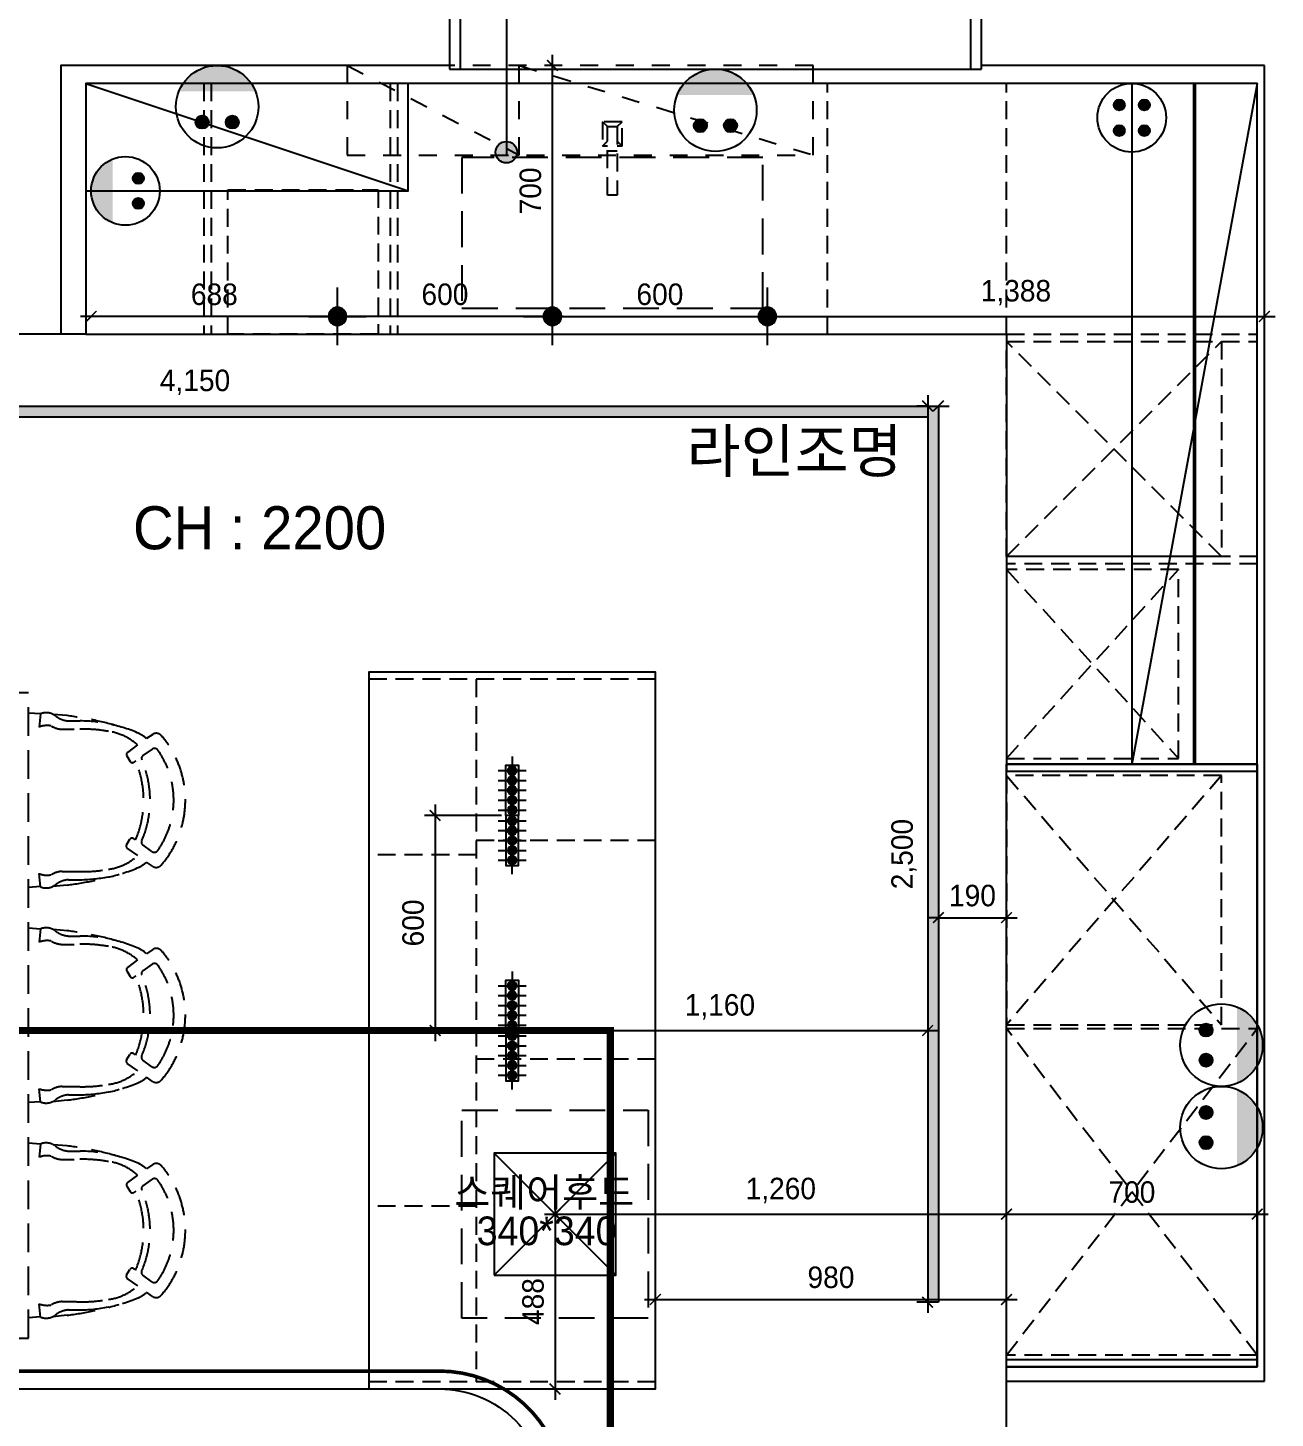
# Model space of a CAD drawing. Header units: millimetres. Extents: x 236955 to 308542, y 30900 to 88969.
# Drawn here: x 296113 to 299595, y 67677 to 71556 of the extents above; entities that cross this region are included whole.
import ezdxf

# ---------------------------------------------------------------- set-up
doc = ezdxf.new("R2010")
doc.units = ezdxf.units.MM
doc.header["$LTSCALE"] = 100
doc.header["$PDMODE"] = 3
for name, pattern in [('DASHED', [0.75, 0.5, -0.25]), ('DASHEDX2', [1.5, 1, -0.5]), ('DH-HID2', [1.2, 0.8, -0.4]), ('HID', [2.3, 1.5, -0.8]), ('HID2', [1, 0.5, -0.5])]:
    doc.linetypes.add(name, pattern=pattern)
doc.layers.get('DEFPOINTS').update_dxf_attribs({"color": 248})
for name, color, linetype in [('0-ELC TEXT', 7, 'Continuous'), ('06-FUR', 6, 'Continuous'), ('06-LIGHT', 4, 'Continuous'), ('07-DIM WAL', 5, 'Continuous'), ('3.기호.계단선', 30, 'Continuous'), ('CEIL-LIGHT', 7, 'Continuous'), ('CO-BATH', 6, 'Continuous'), ('F-WALL1', 2, 'Continuous'), ('F-WIN', 4, 'Continuous'), ('FIN', 7, 'Continuous'), ('FU-FURM', 251, 'DH-HID2'), ('FUR', 8, 'DASHED'), ('RC-LIGHT', 7, 'Continuous'), ('설비', 140, 'Continuous')]:
    doc.layers.add(name, color=color, linetype=linetype)
doc.styles.add('HY 울릉도 L', font='')
doc.styles.add('코레일둥고', font='Korail_Round_Gothic_Medium.ttf')
doc.styles.get('HY 울릉도 L').set_extended_font_data('HY울릉도L')
doc.dimstyles.new('30', dxfattribs={"dimscale": 30, "dimtxt": 2, "dimasz": 1, "dimexe": 1, "dimexo": 1, "dimgap": 1, "dimtad": 1, "dimdec": 0, "dimrnd": 0.05, "dimdsep": 46, "dimlunit": 6, "dimtxsty": 'HY 울릉도 L', "dimblk": 'ARCHTICK', "dimcen": 2.5, "dimdle": 1, "dimclrd": 133, "dimclre": 133, "dimclrt": 30, "dimadec": 0, "dimazin": 0, "dimtfac": 1, "dimtdec": 0, "dimtix": 1, "dimtmove": 2, "dimatfit": 3, "dimldrblk": 'ARCHTICK', "dimfxl": 1, "dimlwd": -1, "dimlwe": -1, "dimarcsym": 0})

# ---------------------------------------------------------------- blocks, each defined once
blk = doc.blocks.new('flooor')
at = {"layer": '3.기호.계단선', "linetype": 'HID2'}
blk.add_lwpolyline([(271204.6, 71450.5), (271204.6, 71200.5), (272504.6, 71200.5), (272504.6, 71450.5), (271204.6, 71450.5), (271684.6, 71200.5), (271684.6, 71450.5), (272504.6, 71200.5)], dxfattribs=at)
at = {"layer": 'F-WALL1'}
for p, q in [((272974.6, 71450.5), (272974.6, 72065.5)), ((273764.6, 71450.5), (272974.6, 71450.5)), ((273764.6, 67780.5), (273764.6, 71450.5)), ((273044.6, 67625.5), (273044.6, 67780.5)), ((273044.6, 67780.5), (273764.6, 67780.5))]:
    blk.add_line(p, q, dxfattribs=at)
blk.add_lwpolyline([(271489.6, 71790.5), (271489.6, 71450.5), (270404.6, 71450.5), (270404.6, 70700.5), (270134.6, 70700.5), (270134.6, 71790.5)], close=True, dxfattribs=at)
at = {"layer": 'F-WIN'}
for p, q in [((271489.6, 71670.5), (271489.6, 71440.5)), ((271519.6, 71670.5), (271519.6, 71440.5)), ((272944.6, 71440.5), (272944.6, 71670.5)), ((272974.6, 71440.5), (272974.6, 71670.5)), ((271489.6, 71440.5), (272974.6, 71440.5))]:
    blk.add_line(p, q, dxfattribs=at)
blk = doc.blocks.new('vjswjdjeh')
at = {"layer": '06-FUR', "color": 8}
for points in [[(333463.2, 64148), (336033.2, 64148), (336033.2, 62949), (336733.2, 62949), (336733.2, 64848), (333463.2, 64848), (333463.2, 64148)], [(333463.2, 64848), (333463.2, 64548), (334363.2, 64548), (334363.2, 64848), (333463.2, 64848), (334363.2, 64548)], [(336732.7, 64848), (336382.7, 64848), (336382.7, 62949), (336732.7, 62949), (336732.7, 64848), (336382.7, 62949)], [(336733.2, 61268), (336033.2, 61268), (336033.2, 62949), (336733.2, 62949), (336733.2, 61268)]]:
    blk.add_lwpolyline(points, dxfattribs=at)
at = {"layer": '06-FUR', "color": 8, "linetype": 'DASHEDX2'}
for points in [[(334513.2, 64221.1), (335353.2, 64221.1), (335353.2, 64641.1), (334513.2, 64641.1)], [(334513.2, 61403.7), (334513.2, 61983.7), (335033.2, 61983.7), (335033.2, 61403.7)]]:
    blk.add_lwpolyline(points, close=True, dxfattribs=at)
at = {"layer": '06-FUR', "color": 8}
for points in [[(334253.2, 61206), (335053.2, 61206), (335053.2, 63206), (334253.2, 63206)], [(336733.2, 62929), (336733.2, 62949), (336033.2, 62949), (336033.2, 62929)], [(336733.2, 61288), (336733.2, 61268), (336033.2, 61268), (336033.2, 61288)]]:
    blk.add_lwpolyline(points, close=True, dxfattribs=at)
at = {"layer": 'FIN', "color": 8}
blk.add_lwpolyline([(336033.2, 61228), (336033.2, 61268), (336733.2, 61268), (336733.2, 64848), (333463.2, 64848), (333463.2, 64148), (333393.2, 64148)], dxfattribs=at)
at = {"layer": 'FU-FURM', "color": 8}
for p, q in [((333303.2, 63148), (332403.2, 63148)), ((333303.2, 61348), (333303.2, 63148)), ((333336.6, 63088.9), (333303, 63091.4)), ((333336.6, 63089.3), (333333.4, 63052.5)), ((333410.9, 63084.3), (333372.6, 63087.5)), ((333414.6, 63069.5), (333447.8, 63069.5)), ((333397.2, 63046.1), (333430.4, 63046.1)), ((333650.1, 63032), (333633.1, 63020.1)), ((333607.8, 63002.7), (333579.6, 62981.7)), ((333648.4, 62990.9), (333622.5, 62972.8)), ((333577.6, 62972.1), (333587, 62956.6)), ((333602.7, 62958.1), (333597.3, 62954.4)), ((333577.1, 62724), (333586.5, 62739.4)), ((333602.1, 62737.9), (333596.8, 62741.6)), ((333647.9, 62704.9), (333622.3, 62723.6)), ((333608.4, 62693.8), (333579.1, 62714.3)), ((333336.6, 62606.7), (333333.4, 62643.5)), ((333397.2, 62649.9), (333430.4, 62649.9)), ((333649.6, 62664.1), (333633.1, 62675.6)), ((333336.6, 62607.2), (333303, 62604.7)), ((333410.9, 62611.7), (333369.9, 62607.2)), ((333414.6, 62626.5), (333447.8, 62626.5)), ((333336.6, 62488.9), (333303, 62491.4)), ((333336.6, 62489.3), (333333.4, 62452.5)), ((333410.9, 62484.3), (333372.6, 62487.5)), ((333397.2, 62446.1), (333430.4, 62446.1)), ((333414.6, 62469.5), (333447.8, 62469.5)), ((333650.1, 62432), (333633.1, 62420.1)), ((333577.6, 62372.1), (333587, 62356.6)), ((333607.8, 62402.7), (333579.6, 62381.7)), ((333648.4, 62390.9), (333622.5, 62372.8)), ((333602.7, 62358.1), (333597.3, 62354.4)), ((333577.1, 62124), (333586.5, 62139.4)), ((333602.1, 62137.9), (333596.8, 62141.6)), ((333608.4, 62093.8), (333579.1, 62114.3)), ((333647.9, 62104.9), (333622.3, 62123.6)), ((333649.6, 62064.1), (333633.1, 62075.6)), ((333336.6, 62006.7), (333333.4, 62043.5)), ((333397.2, 62049.9), (333430.4, 62049.9)), ((333414.6, 62026.5), (333447.8, 62026.5)), ((333336.6, 62007.2), (333303, 62004.7)), ((333410.9, 62011.7), (333369.9, 62007.2)), ((333336.6, 61888.9), (333303, 61891.4)), ((333336.6, 61889.3), (333333.4, 61852.5)), ((333410.9, 61884.3), (333372.6, 61887.5)), ((333414.6, 61869.5), (333447.8, 61869.5)), ((333397.2, 61846.1), (333430.4, 61846.1)), ((333650.1, 61832), (333633.1, 61820.1)), ((333607.8, 61802.7), (333579.6, 61781.7)), ((333648.4, 61790.9), (333622.5, 61772.8)), ((333577.6, 61772.1), (333587, 61756.6)), ((333602.7, 61758.1), (333597.3, 61754.4)), ((333577.1, 61524), (333586.5, 61539.4)), ((333608.4, 61493.8), (333579.1, 61514.3)), ((333602.1, 61537.9), (333596.8, 61541.6)), ((333647.9, 61504.9), (333622.3, 61523.6)), ((333649.6, 61464.1), (333633.1, 61475.6)), ((333336.6, 61406.7), (333333.4, 61443.5)), ((333397.2, 61449.9), (333430.4, 61449.9)), ((333336.6, 61407.2), (333303, 61404.7)), ((333410.9, 61411.7), (333369.9, 61407.2)), ((333414.6, 61426.5), (333447.8, 61426.5)), ((332403.2, 61348), (333303.2, 61348))]:
    blk.add_line(p, q, dxfattribs=at)
for centre, radius, start, end in [((333352.6, 63049.6), 42.8, 54.1119, 111.9627), ((333419.8, 63135.6), 66.3, 230.6575, 265.5515), ((333300.3, 62186.7), 904.4, 73.5478, 82.973), ((333442.3, 62639.9), 429.7, 66.7536, 89.259), ((333453, 63135.6), 66.3, 277.6833, 277.6834), ((333355.1, 62997.9), 58.8, 78.2458, 111.6628), ((333401.2, 63112.3), 66.3, 239.0557, 266.5514), ((333454.3, 62643.4), 403.4, 79.6933, 93.4014), ((333506.9, 62891), 150.6, 47.9194, 82.5243), ((333567.1, 62943.8), 100.8, 49.1184, 63.753), ((333660.2, 63016.9), 18.1, 40.7501, 124.0875), ((333465.4, 62848.3), 275.8, 318.9849, 40.9236), ((333655.1, 62981.2), 11.7, 27.6527, 124.5336), ((333465.4, 62848.3), 243.3, 325.1442, 34.746), ((333583.8, 62975.8), 7.23, 124.9997, 211.3075), ((333593.2, 62960.3), 7.23, 211.3071, 304.9997), ((333340.3, 62848.3), 284.4, 337.1404, 22.724), ((333628.3, 62965.1), 9.64, 127.092, 206.3528), ((333358.4, 62848.3), 284.4, 336.6471, 23.3047), ((333583.3, 62720.2), 7.23, 148.6924, 235.0004), ((333592.7, 62735.7), 7.23, 54.9995, 148.6929), ((333628.1, 62731.2), 9.64, 153.6473, 232.908), ((333506.9, 62805), 150.6, 277.4757, 312.378), ((333654.6, 62714.7), 11.7, 235.4666, 332.3478), ((333355.1, 62698.1), 58.8, 248.3372, 281.7542), ((333401.2, 62583.7), 66.3, 93.4486, 120.9443), ((333300.3, 63509.3), 904.4, 277.027, 286.4522), ((333454.3, 63052.6), 403.4, 266.5986, 280.3067), ((333442.3, 63056.2), 429.7, 270.741, 293.2464), ((333567.2, 62751.8), 100.8, 296.247, 310.7292), ((333659.8, 62679.1), 18.1, 235.9124, 319.2502), ((333352.6, 62646.4), 42.8, 248.0372, 305.8882), ((333419.8, 62560.4), 66.3, 94.4485, 129.3424), ((333352.6, 62449.6), 42.8, 54.1119, 111.9627), ((333419.8, 62535.6), 66.3, 230.6575, 265.5515), ((333300.3, 61586.7), 904.4, 73.5478, 82.973), ((333355.1, 62397.9), 58.8, 78.2458, 111.6628), ((333401.2, 62512.3), 66.3, 239.0557, 266.5514), ((333454.3, 62043.4), 403.4, 79.6933, 93.4014), ((333442.3, 62039.9), 429.7, 66.7536, 89.259), ((333453, 62535.6), 66.3, 277.6833, 277.6834), ((333506.9, 62291), 150.6, 47.9194, 82.5243), ((333567.1, 62343.8), 100.8, 49.1184, 63.753), ((333660.2, 62416.9), 18.1, 40.7501, 124.0875), ((333465.4, 62248.3), 275.8, 318.9849, 40.9236), ((333583.8, 62375.8), 7.23, 124.9997, 211.3075), ((333628.3, 62365.1), 9.64, 127.092, 206.3528), ((333655.1, 62381.2), 11.7, 27.6527, 124.5336), ((333465.4, 62248.3), 243.3, 325.1442, 34.746), ((333593.2, 62360.3), 7.23, 211.3071, 304.9997), ((333340.3, 62248.3), 284.4, 337.1404, 22.724), ((333358.4, 62248.3), 284.4, 336.6471, 23.3047), ((333592.7, 62135.7), 7.23, 54.9995, 148.6929), ((333628.1, 62131.2), 9.64, 153.6473, 232.908), ((333583.3, 62120.2), 7.23, 148.6924, 235.0004), ((333654.6, 62114.7), 11.7, 235.4666, 332.3478), ((333442.3, 62456.2), 429.7, 270.741, 293.2464), ((333506.9, 62205), 150.6, 277.4757, 312.378), ((333567.2, 62151.8), 100.8, 296.247, 310.7292), ((333659.8, 62079.1), 18.1, 235.9124, 319.2502), ((333355.1, 62098.1), 58.8, 248.3372, 281.7542), ((333401.2, 61983.7), 66.3, 93.4486, 120.9443), ((333419.8, 61960.4), 66.3, 94.4485, 129.3424), ((333300.3, 62909.3), 904.4, 277.027, 286.4522), ((333454.3, 62452.6), 403.4, 266.5986, 280.3067), ((333352.6, 62046.4), 42.8, 248.0372, 305.8882), ((333352.6, 61849.6), 42.8, 54.1119, 111.9627), ((333419.8, 61935.6), 66.3, 230.6575, 265.5515), ((333300.3, 60986.7), 904.4, 73.5478, 82.973), ((333442.3, 61439.9), 429.7, 66.7536, 89.259), ((333453, 61935.6), 66.3, 277.6833, 277.6834), ((333355.1, 61797.9), 58.8, 78.2458, 111.6628), ((333401.2, 61912.3), 66.3, 239.0557, 266.5514), ((333454.3, 61443.4), 403.4, 79.6933, 93.4014), ((333506.9, 61691), 150.6, 47.9194, 82.5243), ((333567.1, 61743.8), 100.8, 49.1184, 63.753), ((333660.2, 61816.9), 18.1, 40.7501, 124.0875), ((333465.4, 61648.3), 275.8, 318.9849, 40.9236), ((333655.1, 61781.2), 11.7, 27.6527, 124.5336), ((333465.4, 61648.3), 243.3, 325.1442, 34.746), ((333583.8, 61775.8), 7.23, 124.9997, 211.3075), ((333593.2, 61760.3), 7.23, 211.3071, 304.9997), ((333340.3, 61648.3), 284.4, 337.1404, 22.724), ((333628.3, 61765.1), 9.64, 127.092, 206.3528), ((333358.4, 61648.3), 284.4, 336.6471, 23.3047), ((333583.3, 61520.2), 7.23, 148.6924, 235.0004), ((333592.7, 61535.7), 7.23, 54.9995, 148.6929), ((333628.1, 61531.2), 9.64, 153.6473, 232.908), ((333506.9, 61605), 150.6, 277.4757, 312.378), ((333567.2, 61551.8), 100.8, 296.247, 310.7292), ((333654.6, 61514.7), 11.7, 235.4666, 332.3478), ((333355.1, 61498.1), 58.8, 248.3372, 281.7542), ((333401.2, 61383.7), 66.3, 93.4486, 120.9443), ((333300.3, 62309.3), 904.4, 277.027, 286.4522), ((333454.3, 61852.6), 403.4, 266.5986, 280.3067), ((333442.3, 61856.2), 429.7, 270.741, 293.2464), ((333659.8, 61479.1), 18.1, 235.9124, 319.2502), ((333352.6, 61446.4), 42.8, 248.0372, 305.8882), ((333419.8, 61360.4), 66.3, 94.4485, 129.3424)]:
    blk.add_arc(centre, radius, start, end, dxfattribs=at)
at = {"layer": 'FUR', "color": 8}
for p, q in [((333793.2, 64848), (333793.2, 64148)), ((333813.2, 64848), (333813.2, 64148)), ((334313.2, 64848), (334313.2, 64148)), ((334333.2, 64848), (334333.2, 64148)), ((335533.2, 64148), (335533.2, 64848)), ((336033.2, 64148), (336033.2, 64848)), ((336033.2, 64148), (336733.2, 64148)), ((336033.2, 64128), (336733.2, 64128)), ((336033.2, 63528), (336633.2, 64128)), ((336633.2, 63528), (336033.2, 64128)), ((336733.2, 63528), (336033.2, 63528)), ((336733.2, 63508), (336033.2, 63508)), ((336033.2, 62965), (336513.2, 63492)), ((336033.2, 63492), (336513.2, 62965)), ((335053.2, 63186), (334253.2, 63186)), ((334553.2, 63186), (334553.2, 61226)), ((336033.2, 62917), (336633.2, 62222)), ((336633.2, 62917), (336033.2, 62222)), ((335053.2, 62736), (334553.2, 62736)), ((334553.2, 62696), (334253.2, 62696)), ((336033.2, 61300), (336733.2, 62212)), ((336733.2, 61300), (336033.2, 62212)), ((334553.2, 62206), (334253.2, 62206)), ((335053.2, 62126), (334553.2, 62126)), ((334553.2, 61716), (334253.2, 61716)), ((335053.2, 61226), (334253.2, 61226))]:
    blk.add_line(p, q, dxfattribs=at)
at = {"layer": 'FUR'}
for p, q in [((334919.6, 64727.5), (334905.9, 64741.1)), ((334946.8, 64727.5), (334960.4, 64741.1)), ((334905.9, 64672.9), (334919.6, 64686.7)), ((334919.6, 64672.9), (334905.9, 64672.9)), ((334946.8, 64659.3), (334919.6, 64659.3)), ((334946.8, 64686.7), (334960.4, 64672.9)), ((334960.4, 64672.9), (334946.8, 64672.9))]:
    blk.add_line(p, q, dxfattribs=at)
blk.add_lwpolyline([(334960.4, 64672.9), (334960.4, 64741.1), (334905.9, 64741.1), (334905.9, 64672.9)], dxfattribs=at)
at = {"layer": 'FUR', "color": 8}
for points in [[(334946.8, 64727.5), (334946.8, 64536.6), (334919.6, 64536.6), (334919.6, 64727.5)], [(334279.1, 64551), (334279.1, 64148), (333860.1, 64148), (333860.1, 64551)], [(336033.2, 63528), (336033.2, 64128), (336633.2, 64128), (336633.2, 63528)], [(336033.2, 63492), (336033.2, 62965), (336513.2, 62965), (336513.2, 63492)], [(336633.2, 62222), (336633.2, 62917), (336033.2, 62917), (336033.2, 62222)], [(336033.2, 61300), (336033.2, 62212), (336733.2, 62212), (336733.2, 61300)]]:
    blk.add_lwpolyline(points, close=True, dxfattribs=at)
blk.add_blockref('flooor', (62988.6, -6552.5))
blk = doc.blocks.new('1')
at = {"linetype": 'Continuous'}
h = blk.add_hatch(color=4, dxfattribs=at)
h.dxf.hatch_style = 1
edge = h.paths.add_edge_path()
edge.add_arc((11539653.5, -14273503.8), 37.5, 0, 360)
at = {"color": 1, "linetype": 'Continuous'}
for p, q in [((11539653.5, -14273637.1), (11539653.5, -14273370.5)), ((11539520.2, -14273503.8), (11539786.8, -14273503.8))]:
    blk.add_line(p, q, dxfattribs=at)
at = {"color": 4, "linetype": 'Continuous'}
for radius in [41.5, 37.5]:
    blk.add_circle((11539653.5, -14273503.8), radius, dxfattribs=at)
blk = doc.blocks.new("5RN'")
at = {"layer": 'RC-LIGHT'}
blk.add_lwpolyline([(188137.5, 27400.3), (188277.5, 27400.3), (188277.5, 27435.3), (188137.5, 27435.3)], close=True, dxfattribs=at)
at = {"layer": 'RC-LIGHT', "yscale": 0.2948704765105351, "zscale": 0.2948704765105351}
for p, xscale in [((-3214550.6, 4236252.7), 0.2948704765105351), ((-3214523.1, 4236252.7), 0.2948704765105351), ((3590910.6, 4236252.7), -0.2948704765105351), ((3590938.1, 4236252.7), -0.2948704765105351), ((3590965.5, 4236252.7), -0.2948704765105351)]:
    blk.add_blockref('1', p, dxfattribs=dict(at, xscale=xscale))
blk = doc.blocks.new('_ArchTick')
at = {"color": 0, "linetype": 'ByBlock', "const_width": 0.15}
blk.add_lwpolyline([(-0.5, -0.5), (0.5, 0.5)], dxfattribs=at)
blk = doc.blocks.new('*D230')
at = {"layer": '07-DIM WAL', "color": 133}
for p, q in [((297249.7, 69388.5), (297249.7, 68728.5)), ((297434.6, 69358.5), (297219.7, 69358.5)), ((297434.6, 68758.5), (297219.7, 68758.5))]:
    blk.add_line(p, q, dxfattribs=at)
at = {"layer": 'DEFPOINTS', "color": 0}
for p in [(297464.6, 69358.5), (297249.7, 68758.5), (297464.6, 68758.5)]:
    blk.add_point(p, dxfattribs=at)
at = {"layer": '07-DIM WAL', "color": 133, "xscale": 30, "yscale": 30, "zscale": 30}
for p, rotation in [((297249.7, 69358.5), 90), ((297249.7, 68758.5), 270)]:
    blk.add_blockref('_ArchTick', p, dxfattribs=dict(at, rotation=rotation))
at = {"layer": '07-DIM WAL', "color": 30, "insert": (297188.5, 69058.5), "char_height": 60, "attachment_point": 5, "rotation": 90, "style": 'HY 울릉도 L'}
blk.add_mtext('600', dxfattribs=at)
blk = doc.blocks.new('*D242')
at = {"layer": '07-DIM WAL', "color": 133}
blk.add_line((294474.6, 70500.5), (298684.6, 70500.5), dxfattribs=at)
at = {"layer": 'DEFPOINTS', "color": 0}
for p in [(294504.6, 70500.5), (298654.6, 70500.5), (298654.6, 70500.5)]:
    blk.add_point(p, dxfattribs=at)
at = {"layer": '07-DIM WAL', "color": 133, "xscale": 30, "yscale": 30, "zscale": 30, "rotation": 180}
blk.add_blockref('_ArchTick', (294504.6, 70500.5), dxfattribs=at)
at = {"layer": '07-DIM WAL', "color": 133, "xscale": 30, "yscale": 30, "zscale": 30}
blk.add_blockref('_ArchTick', (298654.6, 70500.5), dxfattribs=at)
at = {"layer": '07-DIM WAL', "color": 30, "insert": (296579.6, 70566.4), "char_height": 60, "attachment_point": 5, "style": 'HY 울릉도 L'}
blk.add_mtext('4,150', dxfattribs=at)
blk = doc.blocks.new('*D243')
at = {"layer": '07-DIM WAL', "color": 133}
for p, q in [((298624.6, 70530.5), (298624.6, 67970.5)), ((298624.6, 70500.5), (298594.6, 70500.5)), ((298624.6, 68000.5), (298594.6, 68000.5))]:
    blk.add_line(p, q, dxfattribs=at)
at = {"layer": 'DEFPOINTS', "color": 0}
for p in [(298654.6, 70500.5), (298624.6, 68000.5), (298654.6, 68000.5)]:
    blk.add_point(p, dxfattribs=at)
at = {"layer": '07-DIM WAL', "color": 133, "xscale": 30, "yscale": 30, "zscale": 30}
for p, rotation in [((298624.6, 70500.5), 90), ((298624.6, 68000.5), 270)]:
    blk.add_blockref('_ArchTick', p, dxfattribs=dict(at, rotation=rotation))
at = {"layer": '07-DIM WAL', "color": 30, "insert": (298558.7, 69250.5), "char_height": 60, "attachment_point": 5, "rotation": 90, "style": 'HY 울릉도 L'}
blk.add_mtext('2,500', dxfattribs=at)
blk = doc.blocks.new('*D282')
at = {"color": 133}
for p, q in [((297577.1, 70720.5), (297577.1, 71480.5)), ((297607.1, 71450.5), (297607.1, 71450.5)), ((297607.1, 70750.5), (297607.1, 70750.5))]:
    blk.add_line(p, q, dxfattribs=at)
at = {"layer": 'DEFPOINTS', "color": 0}
for p in [(297577.1, 71450.5), (297577.1, 71450.5), (297577.1, 70750.5)]:
    blk.add_point(p, dxfattribs=at)
at = {"color": 133, "xscale": 30, "yscale": 30, "zscale": 30}
for p, rotation in [((297577.1, 71450.5), 90), ((297577.1, 70750.5), 270)]:
    blk.add_blockref('_ArchTick', p, dxfattribs=dict(at, rotation=rotation))
at = {"color": 30, "insert": (297515.9, 71100.5), "char_height": 60, "attachment_point": 5, "rotation": 90, "style": 'HY 울릉도 L'}
blk.add_mtext('700', dxfattribs=at)
blk = doc.blocks.new('*D283')
at = {"color": 133}
for p, q in [((297607.1, 70750.5), (296947.1, 70750.5)), ((296977.1, 70780.5), (296977.1, 70780.5))]:
    blk.add_line(p, q, dxfattribs=at)
at = {"layer": 'DEFPOINTS', "color": 0}
for p in [(296977.1, 70750.5), (296977.1, 70750.5), (297577.1, 70750.5)]:
    blk.add_point(p, dxfattribs=at)
at = {"color": 133, "xscale": 30, "yscale": 30, "zscale": 30, "rotation": 180}
blk.add_blockref('_ArchTick', (296977.1, 70750.5), dxfattribs=at)
at = {"color": 133, "xscale": 30, "yscale": 30, "zscale": 30}
blk.add_blockref('_ArchTick', (297577.1, 70750.5), dxfattribs=at)
at = {"color": 30, "insert": (297277.1, 70811.8), "char_height": 60, "attachment_point": 5, "style": 'HY 울릉도 L'}
blk.add_mtext('600', dxfattribs=at)
blk = doc.blocks.new('*D284')
at = {"color": 133}
for p, q in [((297007.1, 70750.5), (296259.6, 70750.5)), ((296289.6, 70780.5), (296289.6, 70780.5)), ((296977.1, 70780.5), (296977.1, 70780.5))]:
    blk.add_line(p, q, dxfattribs=at)
at = {"layer": 'DEFPOINTS', "color": 0}
for p in [(296289.6, 70750.5), (296289.6, 70750.5), (296977.1, 70750.5)]:
    blk.add_point(p, dxfattribs=at)
at = {"color": 133, "xscale": 30, "yscale": 30, "zscale": 30, "rotation": 180}
blk.add_blockref('_ArchTick', (296289.6, 70750.5), dxfattribs=at)
at = {"color": 133, "xscale": 30, "yscale": 30, "zscale": 30}
blk.add_blockref('_ArchTick', (296977.1, 70750.5), dxfattribs=at)
at = {"color": 30, "insert": (296633.4, 70811.8), "char_height": 60, "attachment_point": 5, "style": 'HY 울릉도 L'}
blk.add_mtext('688', dxfattribs=at)
blk = doc.blocks.new('*D285')
at = {"color": 133}
for p, q in [((297547.1, 70750.5), (298207.1, 70750.5)), ((297577.1, 70780.5), (297577.1, 70780.5)), ((298177.1, 70780.5), (298177.1, 70780.5))]:
    blk.add_line(p, q, dxfattribs=at)
at = {"layer": 'DEFPOINTS', "color": 0}
for p in [(297577.1, 70750.5), (298177.1, 70750.5), (298177.1, 70750.5)]:
    blk.add_point(p, dxfattribs=at)
at = {"color": 133, "xscale": 30, "yscale": 30, "zscale": 30, "rotation": 180}
blk.add_blockref('_ArchTick', (297577.1, 70750.5), dxfattribs=at)
at = {"color": 133, "xscale": 30, "yscale": 30, "zscale": 30}
blk.add_blockref('_ArchTick', (298177.1, 70750.5), dxfattribs=at)
at = {"color": 30, "insert": (297877.1, 70811.8), "char_height": 60, "attachment_point": 5, "style": 'HY 울릉도 L'}
blk.add_mtext('600', dxfattribs=at)
blk = doc.blocks.new('*D286')
at = {"color": 133}
blk.add_line((298147.1, 70750.5), (299594.6, 70750.5), dxfattribs=at)
at = {"layer": 'DEFPOINTS', "color": 0}
for p in [(298177.1, 70750.5), (299564.6, 70750.5), (299564.6, 70750.5)]:
    blk.add_point(p, dxfattribs=at)
at = {"color": 133, "xscale": 30, "yscale": 30, "zscale": 30, "rotation": 180}
blk.add_blockref('_ArchTick', (298177.1, 70750.5), dxfattribs=at)
at = {"color": 133, "xscale": 30, "yscale": 30, "zscale": 30}
blk.add_blockref('_ArchTick', (299564.6, 70750.5), dxfattribs=at)
at = {"color": 30, "insert": (298870.9, 70816.5), "char_height": 60, "attachment_point": 5, "style": 'HY 울릉도 L'}
blk.add_mtext('1,388', dxfattribs=at)
blk = doc.blocks.new('egoo')
at = {"layer": '설비'}
h = blk.add_hatch(color=140, dxfattribs=at)
edge = h.paths.add_edge_path()
edge.add_arc((1015645.3, 443433.7), 22.3, 0, 360)
h = blk.add_hatch(color=140, dxfattribs=at)
edge = h.paths.add_edge_path()
edge.add_arc((1015747.7, 443433.7), 22.3, 0, 360)
h = blk.add_hatch(color=140, dxfattribs=at)
edge = h.paths.add_edge_path()
edge.add_line((1015826.3, 443329.1), (1015566.6, 443329.1))
edge.add_ellipse((1015696.5, 443381.5), major_axis=(99, 99), ratio=1, start_angle=156.9578, end_angle=293.0422)
at = {"layer": '설비', "color": 140}
for centre, radius in [((1015696.5, 443381.5), 140), ((1015645.3, 443433.7), 22.3), ((1015747.7, 443433.7), 22.3)]:
    blk.add_circle(centre, radius, dxfattribs=at)
blk = doc.blocks.new('*D378')
at = {"color": 133}
blk.add_line((297434.6, 68758.5), (298654.6, 68758.5), dxfattribs=at)
at = {"layer": 'DEFPOINTS', "color": 0}
for p in [(297464.6, 68758.5), (298624.6, 68758.5), (298624.6, 68758.5)]:
    blk.add_point(p, dxfattribs=at)
at = {"color": 133, "xscale": 30, "yscale": 30, "zscale": 30, "rotation": 180}
blk.add_blockref('_ArchTick', (297464.6, 68758.5), dxfattribs=at)
at = {"color": 133, "xscale": 30, "yscale": 30, "zscale": 30}
blk.add_blockref('_ArchTick', (298624.6, 68758.5), dxfattribs=at)
at = {"color": 30, "insert": (298044.6, 68824.4), "char_height": 60, "attachment_point": 5, "style": 'HY 울릉도 L'}
blk.add_mtext('1,160', dxfattribs=at)
blk = doc.blocks.new('*D395')
at = {"color": 133}
blk.add_line((297834.6, 68008.3), (298874.6, 68008.3), dxfattribs=at)
at = {"layer": 'DEFPOINTS', "color": 0}
for p in [(297864.6, 68008.3), (298844.6, 68008.3), (298844.6, 68008.3)]:
    blk.add_point(p, dxfattribs=at)
at = {"color": 133, "xscale": 30, "yscale": 30, "zscale": 30, "rotation": 180}
blk.add_blockref('_ArchTick', (297864.6, 68008.3), dxfattribs=at)
at = {"color": 133, "xscale": 30, "yscale": 30, "zscale": 30}
blk.add_blockref('_ArchTick', (298844.6, 68008.3), dxfattribs=at)
at = {"color": 30, "insert": (298354.6, 68069.7), "char_height": 60, "attachment_point": 5, "style": 'HY 울릉도 L'}
blk.add_mtext('980', dxfattribs=at)
blk = doc.blocks.new('*D396')
at = {"color": 133}
for p, q in [((297584.6, 68276.1), (297584.6, 67728.5)), ((297614.6, 68246.1), (297614.6, 68246.1)), ((297614.6, 67758.5), (297614.6, 67758.5))]:
    blk.add_line(p, q, dxfattribs=at)
at = {"layer": 'DEFPOINTS', "color": 0}
for p in [(297584.6, 68246.1), (297584.6, 67758.5), (297584.6, 67758.5)]:
    blk.add_point(p, dxfattribs=at)
at = {"color": 133, "xscale": 30, "yscale": 30, "zscale": 30}
for p, rotation in [((297584.6, 68246.1), 90), ((297584.6, 67758.5), 270)]:
    blk.add_blockref('_ArchTick', p, dxfattribs=dict(at, rotation=rotation))
at = {"color": 30, "insert": (297523.3, 68002.3), "char_height": 60, "attachment_point": 5, "rotation": 90, "style": 'HY 울릉도 L'}
blk.add_mtext('488', dxfattribs=at)
blk = doc.blocks.new('*D397')
at = {"color": 133}
blk.add_line((297554.6, 68246.1), (298874.6, 68246.1), dxfattribs=at)
at = {"layer": 'DEFPOINTS', "color": 0}
for p in [(297584.6, 68246.1), (298844.6, 68246.1), (298844.6, 68246.1)]:
    blk.add_point(p, dxfattribs=at)
at = {"color": 133, "xscale": 30, "yscale": 30, "zscale": 30, "rotation": 180}
blk.add_blockref('_ArchTick', (297584.6, 68246.1), dxfattribs=at)
at = {"color": 133, "xscale": 30, "yscale": 30, "zscale": 30}
blk.add_blockref('_ArchTick', (298844.6, 68246.1), dxfattribs=at)
at = {"color": 30, "insert": (298214.6, 68312.1), "char_height": 60, "attachment_point": 5, "style": 'HY 울릉도 L'}
blk.add_mtext('1,260', dxfattribs=at)
blk = doc.blocks.new('*D398')
at = {"color": 133}
blk.add_line((298814.6, 68246.1), (299574.6, 68246.1), dxfattribs=at)
at = {"layer": 'DEFPOINTS', "color": 0}
for p in [(298844.6, 68246.1), (299544.6, 68246.1), (299544.6, 68246.1)]:
    blk.add_point(p, dxfattribs=at)
at = {"color": 133, "xscale": 30, "yscale": 30, "zscale": 30, "rotation": 180}
blk.add_blockref('_ArchTick', (298844.6, 68246.1), dxfattribs=at)
at = {"color": 133, "xscale": 30, "yscale": 30, "zscale": 30}
blk.add_blockref('_ArchTick', (299544.6, 68246.1), dxfattribs=at)
at = {"color": 30, "insert": (299194.6, 68307.4), "char_height": 60, "attachment_point": 5, "style": 'HY 울릉도 L'}
blk.add_mtext('700', dxfattribs=at)
blk = doc.blocks.new('*D401')
at = {"color": 133}
for p, q in [((298654.6, 69073.2), (298624.6, 69073.2)), ((298654.6, 69073.2), (298844.6, 69073.2)), ((298844.6, 69073.2), (298874.6, 69073.2))]:
    blk.add_line(p, q, dxfattribs=at)
at = {"layer": 'DEFPOINTS', "color": 0}
for p in [(298654.6, 69073.2), (298844.6, 69073.2), (298844.6, 69073.2)]:
    blk.add_point(p, dxfattribs=at)
at = {"color": 133, "xscale": 30, "yscale": 30, "zscale": 30}
blk.add_blockref('_ArchTick', (298654.6, 69073.2), dxfattribs=at)
at = {"color": 133, "xscale": 30, "yscale": 30, "zscale": 30, "rotation": 180}
blk.add_blockref('_ArchTick', (298844.6, 69073.2), dxfattribs=at)
at = {"color": 30, "insert": (298749.6, 69134.5), "char_height": 60, "attachment_point": 5, "style": 'HY 울릉도 L'}
blk.add_mtext('190', dxfattribs=at)

msp = doc.modelspace()

# ---------------------------------------------------------------- hatches: boundary and pattern name
at = {"layer": '0-ELC TEXT'}
h = msp.add_hatch(color=256, dxfattribs=at)
h.dxf.hatch_style = 1
edge = h.paths.add_edge_path()
edge.add_arc((297448.6, 71208.4), 30, 180, 540)
at = {"layer": 'CEIL-LIGHT'}
h = msp.add_hatch(dxfattribs=at)
h.set_pattern_fill('DOTS', color=140, scale=5)
h.paths.add_polyline_path([(298654.6, 70500.5), (294504.6, 70500.5), (294504.6, 70470.5), (298624.6, 70470.5), (298624.6, 68000.5), (298654.6, 68000.5)])
at = {"layer": '설비'}
h = msp.add_hatch(color=10, dxfattribs=at)
edge = h.paths.add_edge_path()
edge.add_arc((299159.2, 71340.5), 15.3, 0, 360)
h = msp.add_hatch(color=10, dxfattribs=at)
edge = h.paths.add_edge_path()
edge.add_arc((299229.2, 71340.5), 15.3, 0, 360)
h = msp.add_hatch(color=10, dxfattribs=at)
edge = h.paths.add_edge_path()
edge.add_arc((299159.2, 71268.9), 15.3, 0, 360)
h = msp.add_hatch(color=10, dxfattribs=at)
edge = h.paths.add_edge_path()
edge.add_arc((299229.2, 71268.9), 15.3, 0, 360)
h = msp.add_hatch(color=10, dxfattribs=at)
edge = h.paths.add_edge_path()
edge.add_line((296349.6, 71011.6), (296349.6, 71189.4))
edge.add_ellipse((296385.4, 71100.5), major_axis=(67.8, -67.8), ratio=1, start_angle=156.9578, end_angle=293.0422)
h = msp.add_hatch(color=10, dxfattribs=at)
edge = h.paths.add_edge_path()
edge.add_arc((296421.2, 71135.5), 15.3, 0, 360)
h = msp.add_hatch(color=10, dxfattribs=at)
edge = h.paths.add_edge_path()
edge.add_arc((296421.2, 71065.5), 15.3, 0, 360)

# ---------------------------------------------------------------- linework, layer by layer
for p, q in [((297414.6, 68416.1), (297754.6, 68076.1)), ((297754.6, 68416.1), (297414.6, 68076.1))]:
    msp.add_line(p, q)
msp.add_lwpolyline([(297414.6, 68076.1), (297754.6, 68076.1), (297754.6, 68416.1), (297414.6, 68416.1)], close=True)
at = {"layer": '0-ELC TEXT'}
msp.add_line((297448.6, 73725.5), (297448.6, 71201.4), dxfattribs=at)
msp.add_circle((297448.6, 71208.4), 30, dxfattribs=at)
at = {"layer": '06-LIGHT', "color": 10, "linetype": 'HID', "const_width": 10}
msp.add_lwpolyline([(299369.2, 69501.5), (299369.2, 71400.5)], dxfattribs=at)
msp.add_lwpolyline([(294264.6, 67808.5), (297261.6, 67808.5, -0.414214), (297611.6, 67458.5), (297611.6, 66406.5)], format="xyb", dxfattribs=at)
at = {"layer": '3.기호.계단선', "color": 140, "linetype": 'HID2', "const_width": 20}
msp.add_lwpolyline([(297738.6, 62634.3), (297738.6, 68758.5), (294749.1, 68758.5), (294749.1, 72379.2)], dxfattribs=at)
at = {"layer": 'CEIL-LIGHT', "color": 140}
msp.add_line((298654.6, 68000.5), (298624.6, 68000.5), dxfattribs=at)
for points in [[(294504.6, 70500.5), (298654.6, 70500.5), (298654.6, 68000.5)], [(294504.6, 70470.5), (298624.6, 70470.5), (298624.6, 68000.5)]]:
    msp.add_lwpolyline(points, dxfattribs=at)
at = {"layer": 'CEIL-LIGHT'}
msp.add_lwpolyline([(294264.6, 67758.5), (297261.6, 67758.5, -0.414214), (297561.6, 67458.5), (297561.6, 66306.5)], format="xyb", dxfattribs=at)
at = {"layer": '설비', "color": 10}
for centre, radius in [((299194.2, 71304.7), 95.8), ((299159.2, 71340.5), 15.3), ((299229.2, 71340.5), 15.3), ((299159.2, 71268.9), 15.3), ((299229.2, 71268.9), 15.3), ((296385.4, 71100.5), 95.8), ((296421.2, 71135.5), 15.3), ((296421.2, 71065.5), 15.3)]:
    msp.add_circle(centre, radius, dxfattribs=at)

# ---------------------------------------------------------------- block references
at = {"layer": 'CO-BATH'}
msp.add_blockref('vjswjdjeh', (-37188.6, 6552.5), dxfattribs=at)
at = {"layer": 'RC-LIGHT', "xscale": -0.6024096385271789, "yscale": 0.6024096385271789, "zscale": 0.6024096385271789, "rotation": 270}
for p in [(8895473.4, -6880848), (8896073.4, -6880848), (8896673.4, -6880848)]:
    msp.add_blockref('1', p, dxfattribs=at)
at = {"layer": 'RC-LIGHT', "xscale": -1, "rotation": 270}
for p in [(270046.8, -118779), (270046.8, -119379)]:
    msp.add_blockref("5RN'", p, dxfattribs=at)
at = {"layer": 'RC-LIGHT', "rotation": 270}
for p in [(270046.8, 257496), (270046.8, 256896)]:
    msp.add_blockref("5RN'", p, dxfattribs=at)
at = {"layer": '설비', "color": 140, "xscale": 0.8214285869294655, "yscale": 0.8214285869294655, "zscale": 0.8214285869294655}
for p, rotation in [((1130963.6, 435541.7), 179.9999999999999), ((1132354.2, 435531.7), 179.9999999999999), ((663650.8, -765604.5), 89.99999999999997), ((663650.8, -765834.5), 89.99999999999997)]:
    msp.add_blockref('egoo', p, dxfattribs=dict(at, rotation=rotation))

# ---------------------------------------------------------------- texts
at = {"layer": '0-ELC TEXT', "style": '코레일둥고'}
msp.add_text('CH : 2200', height=120, dxfattribs=at).set_placement((296406.4, 70100.8))
at = {"layer": '0-ELC TEXT', "color": 7, "linetype": 'DASHEDX2', "style": '코레일둥고'}
for s, p in [('스퀘어후드', (297303.3, 68267.3)), ('340*340', (297365.9, 68159.6))]:
    msp.add_text(s, height=80, dxfattribs=at).set_placement(p)
at = {"layer": '3.기호.계단선', "style": '코레일둥고'}
msp.add_text('라인조명', height=120, dxfattribs=at).set_placement((297952, 70315.3))

# ---------------------------------------------------------------- dimensions: what is measured, and where the dimension line sits
for base, p1, p2, picture, middle in [((297577.1, 71450.5), (297577.1, 70750.5), (297577.1, 71450.5), '*D282', (297515.9, 71100.5)), ((297584.6, 67758.5), (297584.6, 68246.1), (297584.6, 67758.5), '*D396', (297523.3, 68002.3))]:
    dim = msp.add_linear_dim(base=base, p1=p1, p2=p2, angle=90, dimstyle='30', override={"dimfxl": 1.25})
    dim.commit()
    dim.dimension.update_dxf_attribs({"geometry": picture, "text_midpoint": middle})
for base, p1, p2, picture, middle in [((296289.6136201, 70750.5), (296977.1136201, 70750.5), (296289.6136201, 70750.5), '*D284', (296633.3636201, 70811.802578)), ((296977.1, 70750.5), (297577.1, 70750.5), (296977.1, 70750.5), '*D283', (297277.1, 70811.8)), ((298177.1, 70750.5), (297577.1, 70750.5), (298177.1, 70750.5), '*D285', (297877.1, 70811.8)), ((299564.6136201, 70750.5), (298177.1136201, 70750.5), (299564.6136201, 70750.5), '*D286', (298870.8636201, 70816.4837178)), ((298844.6, 69073.2), (298654.6, 69073.2), (298844.6, 69073.2), '*D401', (298749.6, 69134.5)), ((298624.6, 68758.5), (297464.6, 68758.5), (298624.6, 68758.5), '*D378', (298044.6, 68824.4)), ((298844.6, 68246.1), (297584.6, 68246.1), (298844.6, 68246.1), '*D397', (298214.6, 68312.1)), ((299544.6, 68246.1), (298844.6, 68246.1), (299544.6, 68246.1), '*D398', (299194.6, 68307.4)), ((298844.6, 68008.3), (297864.6, 68008.3), (298844.6, 68008.3), '*D395', (298354.6, 68069.7))]:
    dim = msp.add_linear_dim(base=base, p1=p1, p2=p2, dimstyle='30', override={"dimfxl": 1.25})
    dim.commit()
    dim.dimension.update_dxf_attribs({"geometry": picture, "text_midpoint": middle})
at = {"layer": '07-DIM WAL'}
dim = msp.add_linear_dim(base=(298654.6, 70500.5), p1=(294504.6, 70500.5), p2=(298654.6, 70500.5), dimstyle='30', override={"dimfxl": 1.25}, dxfattribs=at)
dim.commit()
dim.dimension.update_dxf_attribs({"geometry": '*D242', "text_midpoint": (296579.6, 70566.4)})
dim = msp.add_linear_dim(base=(298624.6, 68000.5), p1=(298654.6, 70500.5), p2=(298654.6, 68000.5), angle=90, dimstyle='30', override={"dimfxl": 1.25}, dxfattribs=at)
dim.commit()
dim.dimension.update_dxf_attribs({"geometry": '*D243', "text_midpoint": (298558.7, 69250.5)})
dim = msp.add_linear_dim(base=(297249.7, 68758.5), p1=(297464.6, 69358.5), p2=(297464.6, 68758.5), angle=90, dimstyle='30', dxfattribs=at)
dim.commit()
dim.dimension.update_dxf_attribs({"geometry": '*D230', "text_midpoint": (297188.5, 69058.5)})

doc.saveas('drawing.dxf')
